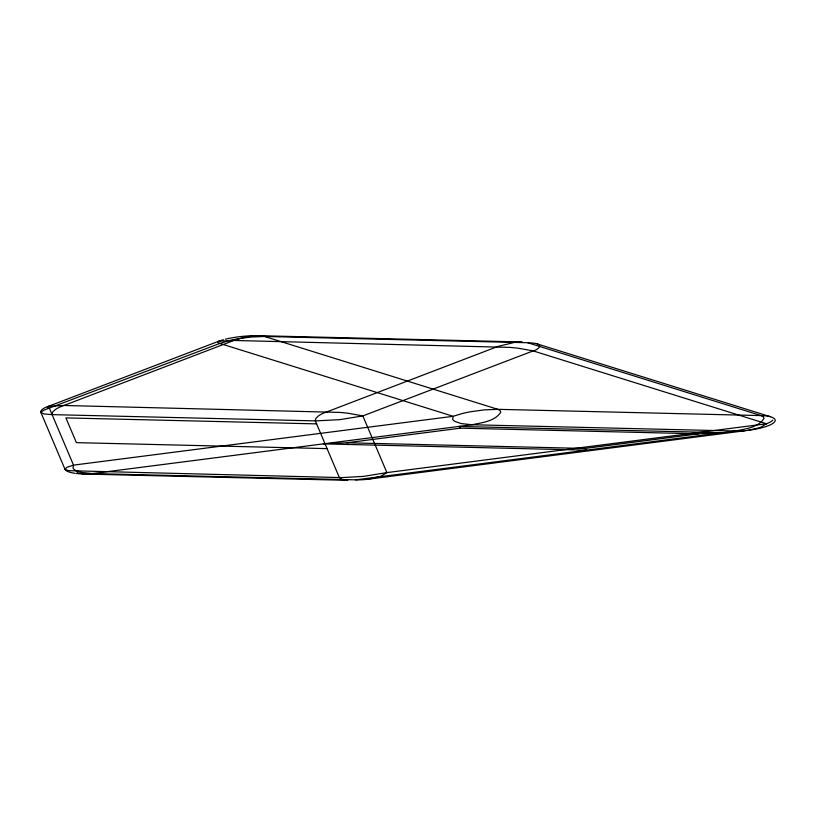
<?xml version="1.0" encoding="UTF-8"?>
<svg xmlns="http://www.w3.org/2000/svg" width="816" height="816" viewBox="0 0 816 816"><rect width="100%" height="100%" fill="white"/><g stroke="black" fill="none" stroke-linecap="round" stroke-linejoin="round"><path stroke-width="1.22" d="M40.922 412.162L43.931 410.132L219.81 343.434L228.786 340.69A44.543 10.322 -5 0 1 237.782 338.803L250.787 337.039L264.496 336.467L527.728 342.73A21.114 4.896 -5 0 1 537.234 343.873M772.793 420.138L772.599 420.362A33.16 7.681 -5 0 1 766.459 423.759M766.52 423.759L760.165 427.574L747.956 430.358L368.322 479.186L380.531 476.411L386.886 472.597L766.52 423.759L533.174 350.9L518.048 348.197A107.692 24.959 -5 0 0 509.837 347.402L233.866 340.456L218.708 341.241L47.338 406.735L47.44 407.5L49.48 408.439L73.522 465.13L73.012 468.068A44.747 10.373 -5 0 0 75.235 470.22L81.59 472.433L92.422 473.586L355.643 479.849L585.327 450.31M47.95 406.388L63.536 405.46L339.507 412.406A107.692 24.959 -5 0 1 347.718 413.202L362.845 415.905L533.174 350.9C536.347 350.462 543.497 345.576 537.163 343.893L770.508 416.752A33.874 7.854 -5 0 1 774.986 419.506L775.2 420.301A33.874 7.854 -5 0 1 768.621 425.585L766.224 426.462A33.874 7.854 -5 0 1 747.956 430.358M698.639 433.826L460.479 428.155L458.816 426.452L722.048 432.725L698.639 433.826L584.899 448.453L346.739 442.782L323.34 443.884L586.561 450.146L735.287 431.021C745.171 428.9 758.268 427.635 764.041 418.445L763.235 416.701L761.073 415.599L527.728 342.73M514.488 342.414L497.995 346.392L322.82 413.416A58.344 13.525 -5 0 0 318.495 415.885L315.863 418.343L315.333 420.893L339.364 477.584L341.996 479.502L347.8 480.328L83.701 474.025L77.795 472.841L75.766 470.444M346.739 442.782L460.479 428.155M253.317 335.927L244.341 337.355L234.875 340.078L59.588 407.143A58.344 13.525 -5 0 0 55.264 409.622L52.632 412.07L52.102 414.63L315.333 420.893L339.629 419.679L362.845 415.905L386.886 472.597L363.671 476.371L341.71 477.615L68.258 470.669L64.984 469.261L40.953 412.57A33.874 7.854 -5 0 1 46.767 406.868M255.592 335.764A11.628 2.693 -5 0 1 258.896 335.702L522.118 341.975A12.189 2.825 -5 0 0 516.548 342.2M735.287 431.021L472.056 424.748L461.234 423.596L454.869 421.382A44.747 10.373 -5 0 1 452.645 419.23L453.155 416.303L462.131 413.559A44.543 10.322 -5 0 1 471.128 411.662L484.133 409.897L497.842 409.326L761.073 415.599A21.114 4.896 -5 0 1 770.579 416.731M316.598 423.881L65.902 417.904L76.398 442.649L327.083 448.627M52.102 414.63L44.217 413.977L40.953 412.57M584.899 448.453L586.561 450.146M223.431 339.721A33.874 7.854 -5 0 0 218.27 341.384L217.627 342.363L219.81 343.434L453.155 416.303L73.522 465.13L66.841 467.313L64.984 469.261A33.874 7.854 -5 0 0 75.266 473.351M225.359 339.221A33.874 7.854 -5 0 1 256.418 335.672M368.342 479.206A21.043 4.876 -5 0 1 355.674 479.839M76.49 473.515A33.874 7.854 -5 0 0 84.568 474.055A13.036 3.019 -5 0 0 92.402 473.576L472.056 424.748C481.94 422.627 495.037 421.362 500.82 412.172L500.004 410.428L497.842 409.326L264.496 336.467A12.964 3.009 -5 0 0 258.927 335.682M745.069 430.685A21.553 4.998 -5 0 1 735.298 431.011"/></g></svg>
